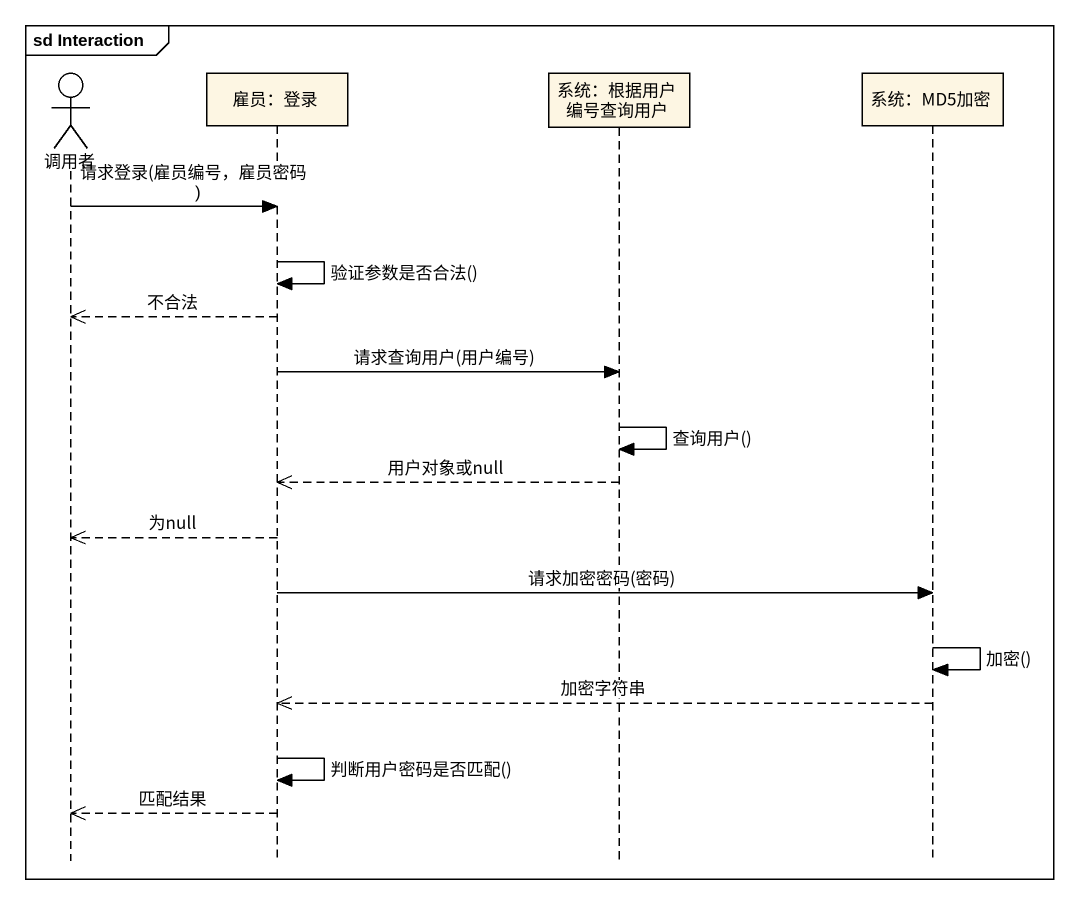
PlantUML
@startuml
mainframe sd Interaction
hide footbox
actor 调用者
participant "雇员：登录" as 雇员_登录
participant "系统：根据用户编号查询用户" as 系统_根据用户编号查询用户
participant "系统：MD5加密" as 系统_MD5加密

调用者 -> 雇员_登录 : 请求登录(雇员编号，雇员密码)
雇员_登录 -> 雇员_登录 : 验证参数是否合法()
雇员_登录 -->> 调用者 : 不合法
雇员_登录 -> 系统_根据用户编号查询用户 : 请求查询用户(用户编号)
系统_根据用户编号查询用户 -> 系统_根据用户编号查询用户 : 查询用户()
系统_根据用户编号查询用户 -->> 雇员_登录 : 用户对象或null
雇员_登录 -->> 调用者 : 为null
雇员_登录 -> 系统_MD5加密 : 请求加密密码(密码)
系统_MD5加密 -> 系统_MD5加密 : 加密()
系统_MD5加密 -->> 雇员_登录 : 加密字符串
雇员_登录 -> 雇员_登录 : 判断用户密码是否匹配()
雇员_登录 -->> 调用者 : 匹配结果
@enduml
